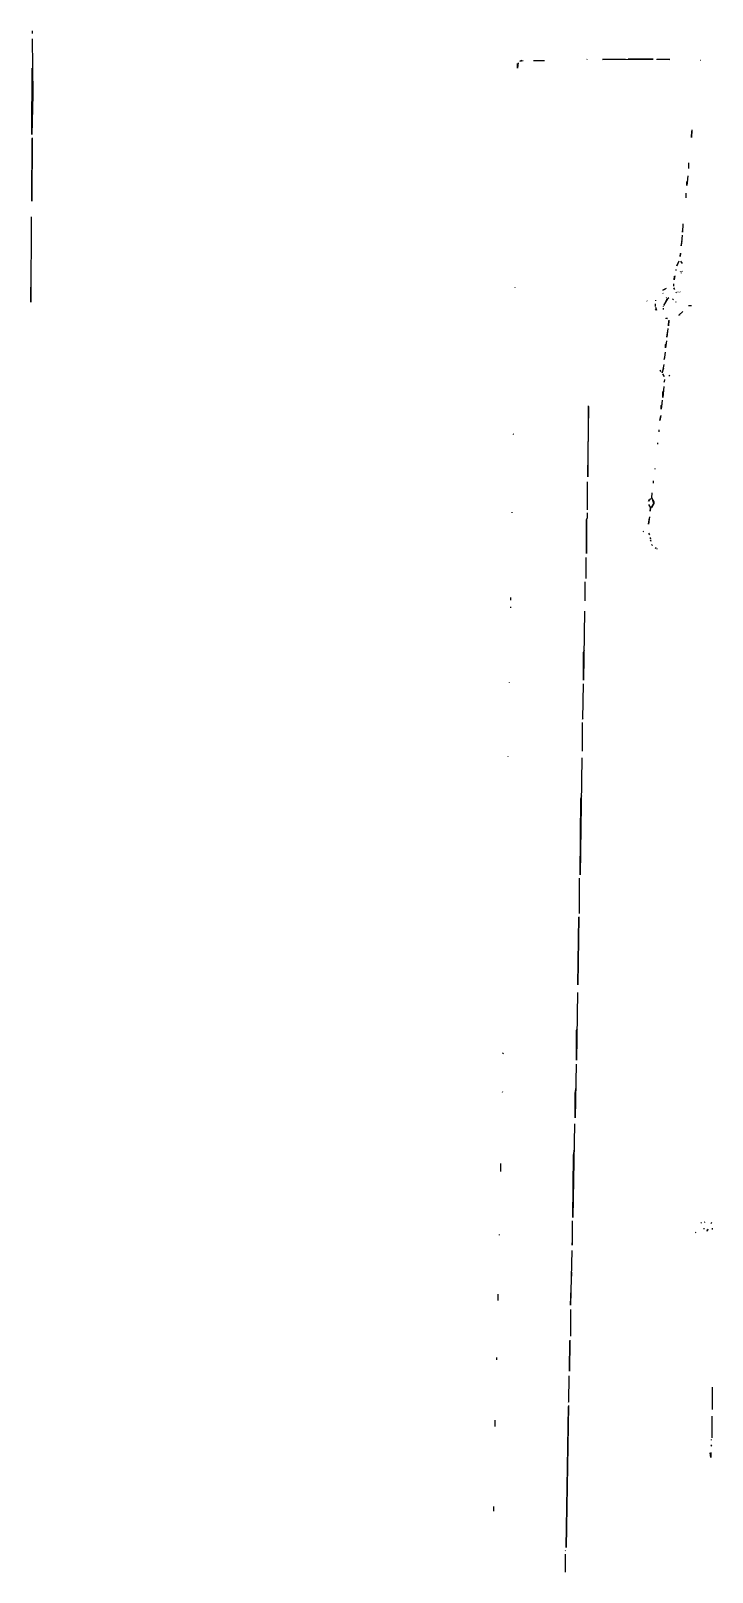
# Model space of a CAD drawing. Extents: x 1 to 1375, y -34 to 889.
# Drawn here: x 123 to 364, y 341 to 886 of the extents above; entities that cross this region are included whole.
import ezdxf

# ---------------------------------------------------------------- set-up
doc = ezdxf.new("R2010")
doc.units = 0
doc.layers.add('LINEWORK', color=4, linetype='CONTINUOUS')

msp = doc.modelspace()

# ---------------------------------------------------------------- linework, layer by layer
at = {"layer": 'LINEWORK'}
for points in [[(123.5, 882.6667), (123.6667, 862.8333), (123.3333, 848.8333), (123.5, 872.3333)], [(123.5, 885.5), (123.5, 884.5)], [(295.3333, 874.1667), (295.1667, 872.3333), (295.1667, 874)], [(296.6667, 875), (296, 874.8333), (297.1667, 875)], [(300.8333, 875), (304.6667, 875)], [(319.8333, 875.5), (319.6667, 875.3333)], [(333.1667, 875.5), (325.1667, 875.3333), (343.1667, 875.5), (334.3333, 875.5)], [(344.3333, 875.5), (349, 875.3333), (344.6667, 875.5)], [(359.8333, 875.1667), (360, 875.1667)], [(356.8333, 850.5), (356.6667, 847.8333), (356.8333, 850)], [(123.5, 847.6667), (123.3333, 825.3333), (123.5, 847.5)], [(355.6667, 838.8333), (355.6667, 836.8333)], [(355.3333, 834.3333), (355, 830.8333), (355, 832.1667), (355.3333, 832.5)], [(354.6667, 828.1667), (354.6667, 826.5)], [(123.1667, 819.8333), (123, 789.6667), (123.1667, 800.5)], [(353.6667, 817.3333), (353.5, 814.3333), (353.6667, 815.5)], [(353.3333, 813.3333), (353, 809.5), (353.3333, 811.3333)], [(352.8333, 807), (352.6667, 805.8333), (352.8333, 806.8333)], [(351.1667, 801.1667), (351.1667, 800.8333)], [(352.1667, 804.1667), (351.5, 802.5), (352.1667, 804)], [(352.6667, 800.5), (352.8333, 800.3333)], [(352.8333, 804.1667), (353.3333, 803.3333), (353, 804)], [(353.3333, 800.5), (353.1667, 800.3333)], [(350.3333, 796.1667), (350.3333, 795.3333)], [(350.8333, 799), (350.5, 797.5), (350.6667, 798.8333)], [(353, 800), (353, 799.8333)], [(294.1667, 794.8333), (294.1667, 794.6667)], [(340.8333, 790.1667), (341, 790)], [(344, 790.3333), (344, 790.1667)], [(347.6667, 794.5), (346.5, 793.8333), (347.5, 794.3333)], [(346.5, 792.8333), (346.6667, 792.6667)], [(348.6667, 791.1667), (347.8333, 790.5), (346.8333, 788.5), (348.3333, 790.8333)], [(347.6667, 791.3333), (347.8333, 791.1667)], [(350, 790.8333), (350.3333, 790.5)], [(350.3333, 794.6667), (350.6667, 794.1667), (350.5, 794.5)], [(351, 789.8333), (351.1667, 789.6667)], [(351.3333, 793.1667), (351.1667, 793)], [(351.8333, 793.3333), (352, 793.3333)], [(352.5, 793.3333), (352.6667, 793.1667)], [(343.8333, 789), (343.8333, 788.1667)], [(344, 787.8333), (344.3333, 786.8333), (344, 787.3333)], [(346.6667, 788.1667), (346.6667, 788)], [(346.6667, 787.5), (346.6667, 787)], [(353.6667, 786.3333), (352.1667, 785), (352.6667, 785.3333)], [(355.6667, 788.5), (356.6667, 788.5)], [(347.5, 784), (348.1667, 783.8333), (347.6667, 783.8333)], [(348.3333, 780.3333), (348, 777.3333), (348.3333, 779.5)], [(348.6667, 783.3333), (348.5, 781.3333), (348.6667, 783)], [(347.8333, 776), (347.5, 773.5), (347.5, 774.6667), (347.8333, 775)], [(347.3333, 772), (347, 769.3333), (347.3333, 770.8333)], [(345.5, 765.6667), (345.8333, 765.1667), (345.5, 765.5)], [(346.8333, 767.6667), (346.3333, 764.6667), (346.8333, 766.5)], [(346.5, 764.3333), (347, 763.3333), (346.5, 764.1667)], [(347.1667, 762.3333), (347, 761.3333), (347.1667, 761.8333)], [(349, 763.8333), (348.6667, 763.5)], [(346.8333, 759.8333), (346.5, 756), (346.5, 757.8333), (346.8333, 758.3333)], [(320.1667, 753), (320, 728), (320.3333, 752.8333)], [(346.3333, 755), (346, 751.8333), (346, 753.1667), (346.3333, 753.5)], [(345.8333, 749.6667), (345.5, 747.8333), (345.8333, 749.5)], [(293.5, 743.1667), (293.6667, 743)], [(345.1667, 744.5), (345.1667, 743.8333)], [(344.6667, 740), (344.6667, 739.5)], [(343.6667, 730.8333), (343.6667, 730.6667)], [(319.8333, 726.1667), (319.8333, 716.3333)], [(343.1667, 726.5), (343.1667, 725.6667)], [(342.1667, 720.3333), (341.5, 719.3333), (341.8333, 720)], [(342.6667, 722.3333), (342.5, 720.5), (343.3333, 719.1667), (343.3333, 718.5), (342.5, 717.1667), (343.3333, 718.5), (342.6667, 720.6667)], [(293.1667, 715.5), (293.1667, 715.1667)], [(319.8333, 715.1667), (319.8333, 713.3333), (319.5, 712.8333), (319.5, 700.8333), (319.5, 712.8333), (319.8333, 713.3333)], [(341.5, 718.1667), (342.1667, 717), (342, 715.8333), (342.1667, 717), (341.6667, 718)], [(341.8333, 713.8333), (341.5, 711.1667), (341.8333, 713.5)], [(339.6667, 708.6667), (339.5, 708.5)], [(341.5, 708), (341.8333, 707.5), (341.6667, 707.8333)], [(342, 706.5), (342.1667, 706), (342.1667, 706.3333)], [(342.1667, 705.6667), (342.3333, 705.1667), (342.1667, 705.5)], [(342.5, 704), (342.8333, 703.6667)], [(344.1667, 703), (343.8333, 702.6667)], [(344.3333, 702.6667), (344.5, 702.5)], [(319.3333, 699.5), (319.3333, 692)], [(319, 690.8333), (319, 684.1667)], [(292.6667, 685.3333), (292.6667, 684.3333)], [(292.6667, 682), (292.6667, 681.6667)], [(318.8333, 680.5), (318.5, 656.1667), (318.5, 665.8333), (318.8333, 666.8333)], [(292.1667, 655.3333), (292.1667, 655.1667)], [(318.3333, 654.8333), (318.1667, 642.3333), (318.3333, 642.8333)], [(318, 641.1667), (318, 631)], [(291.6667, 629.1667), (291.6667, 629)], [(317.8333, 628.6667), (317.3333, 587.3333), (317.5, 614.1667), (317.8333, 615.3333)], [(317, 586.1667), (317, 573.6667)], [(316.8333, 572.5), (316.5, 548.5), (316.8333, 572.3333)], [(316.3333, 545.8333), (316, 521.8333), (316, 532.3333), (316.3333, 533)], [(289.8333, 524.5), (290.1667, 524.1667)], [(315.8333, 520.5), (315.5, 501.5), (315.5, 510.1667), (315.8333, 512.3333)], [(289.8333, 510.6667), (289.6667, 510.5)], [(315.3333, 499.3333), (314.6667, 466.3333), (315, 488.1667), (315.3333, 490.5)], [(289.1667, 485.3333), (289.1667, 482.5)], [(314.5, 465.1667), (314.5, 456.5), (314.5, 457.3333)], [(360, 464.5), (360.1667, 464.3333)], [(361.3333, 464.6667), (361.1667, 464.5)], [(363.8333, 464.5), (363.5, 464.1667)], [(288.6667, 460.3333), (288.6667, 460)], [(358.1667, 461), (358, 460.8333)], [(361, 462.5), (361, 462.1667)], [(362.5, 462.1667), (362.1667, 461.5), (362.3333, 462)], [(364, 462.5), (364, 462)], [(314.3333, 454.6667), (313.8333, 435.3333), (314.3333, 447)], [(288.1667, 439.1667), (288.1667, 437)], [(313.8333, 433.8333), (313.8333, 424.3333)], [(313.6667, 423), (313.5, 412), (313.6667, 422.6667)], [(287.6667, 416.8333), (287.6667, 416)], [(313.3333, 410.3333), (313.1667, 401), (313.3333, 401.3333)], [(364, 406.3333), (364, 398.5)], [(313.1667, 399.8333), (312.3333, 349.6667), (313.1667, 399.5)], [(287.1667, 394.6667), (287.1667, 392.5)], [(363.8333, 396.1667), (363.8333, 388.5)], [(363.6667, 387.8333), (363.6667, 387.6667)], [(363.5, 383.3333), (363.5, 381.5), (363.3333, 383.1667)], [(363.6667, 386), (363.6667, 385.5), (363.8333, 385.8333)], [(286.6667, 364.1667), (286.6667, 362.5)], [(312.1667, 348.6667), (312, 348.5)], [(312, 347.3333), (312, 341)]]:
    msp.add_lwpolyline(points, dxfattribs=at)

doc.saveas('drawing.dxf')
